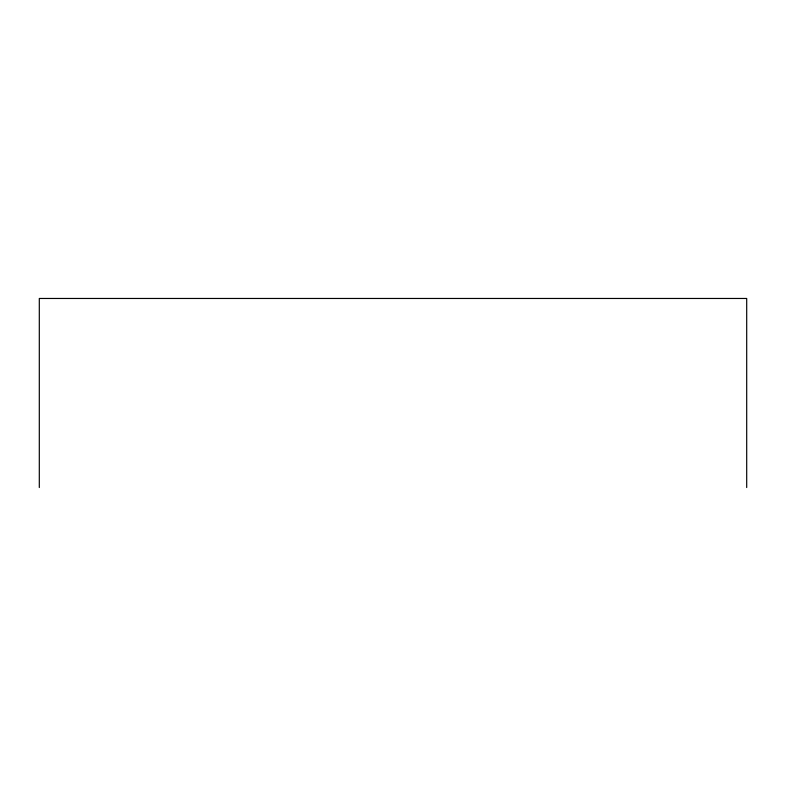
<?xml version="1.0" encoding="UTF-8"?>
<svg xmlns="http://www.w3.org/2000/svg" width="786" height="786" viewBox="0 0 786 786"><rect width="100%" height="100%" fill="white"/><g stroke="black" fill="none" stroke-linecap="round" stroke-linejoin="round"><path stroke-width="1.18" d="M746.7 487.536L746.7 298.464L39.3 298.464L39.3 487.536"/></g></svg>
